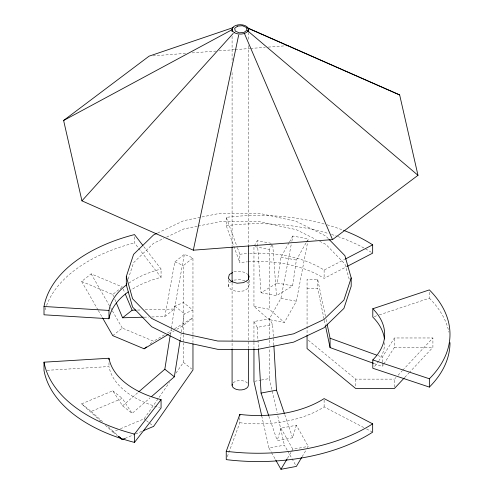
<?xml version="1.0" encoding="UTF-8"?>
<svg xmlns="http://www.w3.org/2000/svg" width="494" height="494" viewBox="0 0 494 494"><rect width="100%" height="100%" fill="white"/><g stroke="black" fill="none" stroke-linecap="round" stroke-linejoin="round"><path stroke-width="0.37" stroke-dasharray="2.47 1.85" d="M271.181 243.289L257.238 240.677L261.067 292.751L277.196 283L280.95 257.158L289.126 242.628M261.067 292.751L276.479 295.64L292.609 285.89L296.363 260.048L306.027 242.881M170.251 335.031L171.22 328.948M171.338 328.189L174.839 306.15L183.435 302.544L192.963 310.115L184.367 313.721L181.23 333.481M180.261 339.557L181.107 334.24M151.769 316.957L164.823 316.586L174.839 261.913L184.367 254.342L192.963 257.948L192.963 342.348M164.823 316.586L174.345 309.016L184.367 254.342M271.922 244.863L269.366 249.396L253.953 246.506L253.953 306.373L268.977 319.587L280.95 298.314L291.269 244.283M291.843 241.282L292.843 236.027L308.256 238.917L296.363 301.21L284.39 322.483L268.977 319.587M249.161 280.042L249.161 284.581L248.136 288.292L243.523 290.96L237.089 291.553L231.285 289.848L228.333 286.495L229.364 282.778L230.679 282.018M296.363 425.254L292.609 437.746L277.196 440.636L280.95 428.144L296.363 425.254L308.256 446.385L307.49 447.675M128.187 279.104L133.59 262.666L153.56 243.264L163.866 238.386M227.314 456.728L239.831 422.728L239.831 417.436M254.317 245.858L257.238 240.677M289.496 241.967L292.843 236.027M306.397 242.221L308.256 238.917M287.471 458.321L291.306 451.862M291.695 451.213L292.843 449.274L308.256 446.385M302.118 456.722L305.953 450.262M382.27 362.176L382.27 357.143L394.422 337.97L432.911 337.97L432.911 347.331L409.501 372.359M374.291 363.609L382.27 366.499L383.48 364.578M383.887 363.942L394.422 347.331L394.422 337.97M120.425 428.755L144.106 418.819L169.448 382.467M176.006 373.069L183.435 362.411L183.435 343.225M394.422 387.049L394.422 379.133L395.978 377.459M398.059 375.236L402.221 370.79M402.74 370.234L432.911 337.97M404.821 377.36L408.983 372.914M100.875 421.24L81.627 403.87L112.762 390.81L122.592 405.852L138.215 392.304M122.592 405.852L132.12 413.422L150.053 397.868M97.954 309.862L81.627 281.432L91.149 273.861L122.29 286.921M81.627 281.432L112.762 294.492L121.691 287.397M183.435 334.012L183.435 265.519L192.963 257.948M112.762 335.648L122.29 328.084L153.628 341.231L164.774 334.592M150.059 344.065L153.628 341.231M167.392 333.036L171.986 330.301M174.604 328.738L192.963 317.815L183.435 325.385L176.877 329.288M169.016 333.969L174.258 330.85M249.754 253.379A88.624 51.166 0 0 1 324.113 270.07L344.627 259.412M248.204 261.789A88.624 51.166 0 0 1 324.113 278.388L347.362 266.303M157.679 232.995L183.799 220.645L220.67 213.167L259.721 213.414L296.246 221.355L325.83 236.039L328.479 238.769M166.62 237.083L183.799 228.957L197.347 226.209M81.627 403.87L91.149 411.44L122.29 398.38L132.12 413.422M105.401 425.328L112.762 431.966L117.64 429.922M125.075 438.369L134.825 434.275M135.523 433.985L141.79 431.355M374.242 316.586L378.595 315.135M379.318 314.894L429.366 298.209L429.366 291.404M198.1 226.061L220.67 221.479L259.721 221.726L296.246 229.673L316.197 239.571M253.953 341.515L253.953 321.557L269.366 318.667L272.651 324.496L273.849 345.115M253.953 321.557L257.238 327.392L272.651 324.496M254.688 381.288L260.56 380.182M261.295 380.047L269.366 378.534L269.366 348.597M261.721 415.849L268.977 448.027L284.39 445.137L287.385 450.454M233.971 271.805L240.411 271.212L246.21 272.916L247.685 274.59M233.971 280.117L240.411 279.524L245.487 281.018M152.924 55.878L185.991 53.364M192.141 52.895L215.983 51.086M219.058 50.851L234.44 49.678M235.212 49.622L249.822 48.511M250.594 48.455L265.204 47.344M268.279 47.109L285.97 45.763M47.066 370.315L108.976 366.554A88.624 51.166 0 0 0 159.574 407.556M137.493 310.065L141.333 309.954M145.174 309.843L174.345 309.016M144.094 317.173L148.7 317.043M325.466 316.339L317.685 279.357L307.064 279.357L307.064 334.759M307.064 288.712L317.685 288.712L324.194 319.655M394.422 347.331L432.911 347.331M308.25 340.193L355.68 379.133L394.422 379.133M280.95 257.158L296.363 260.048M277.196 283L292.609 285.89M280.95 298.314L296.363 301.21M253.953 306.373L269.366 309.263L284.39 322.483M377.916 355.563L382.27 357.143M174.839 261.913L183.435 265.519M319.637 241.282L325.83 244.351L344.917 264L349.517 280.314M239.831 422.728A88.624 51.166 0 0 0 324.113 406.914L363.775 427.532M366.511 428.953L371.976 431.799M174.839 306.15L184.367 313.721M183.435 362.411L191.771 369.037M112.762 390.81L122.29 398.38M144.106 418.819L145.891 420.24M146.483 420.715L153.628 426.39M112.762 431.966L117.523 435.751M91.149 411.44L103.036 422.166M108.137 426.767L117.757 435.449M246.21 281.228L249.161 284.581M143.822 246.673L161.069 269.039L161.069 277.35A88.624 51.166 0 0 0 130.626 290.262M134.498 236.848L134.498 242.894L138.227 247.729M138.691 248.334L161.069 277.35M91.149 273.861L110.137 306.922M110.514 307.583L112.033 310.226M112.416 310.887L122.29 328.084M98.331 310.522L102.128 317.136M280.95 428.144L292.843 449.274M287.755 451.121L295.616 465.076M268.977 448.027L271.225 452.016M271.595 452.683L275.337 459.327M123.179 289.039L124.673 292.572M112.762 294.492L113.657 296.61M114.849 299.432L116.041 302.254M324.157 223.986A153.949 88.883 0 0 0 226.246 217.366L237.169 247.025M237.435 247.753L239.831 254.262L239.831 262.573A88.624 51.166 0 0 1 247.432 261.839M226.246 217.366L226.246 225.684L239.831 262.573M284.785 414.682L292.609 437.746M268.884 416.127L277.196 440.636M269.366 378.534L277.134 412.959M277.807 415.948L284.39 445.137M326.102 319.359L327.053 323.885M324.354 320.415L325.305 324.941M272.762 245.098L276.479 295.64M257.238 327.392L258.436 348.011M382.27 362.899L382.27 366.499M355.68 379.133L355.68 387.049M324.113 270.07L324.113 278.388M324.113 400.109L324.113 406.914M317.685 279.357L317.685 288.712M269.366 249.396L269.366 309.263M269.366 318.667L269.366 345.528M253.953 342.28L253.953 349.19M248.383 32.487L248.383 40.187M248.383 45.578L248.383 245.08M248.383 281.284L248.383 349.067M232.087 36.334L232.087 62.528M232.087 72.538L232.087 246.623M232.087 282.827L232.087 348.301M228.333 279.69L228.333 286.495M183.435 334.784L183.435 342.459M108.976 362.775L108.976 366.554M128.811 283.173A88.624 51.166 0 0 1 161.069 269.039M45.17 309.781A153.949 88.883 0 0 1 46.319 306.2M46.578 305.483A153.949 88.883 0 0 1 134.498 242.894M239.831 254.262A88.624 51.166 0 0 1 248.976 253.422M327.133 224.819A153.949 88.883 0 0 1 343.583 230.328M226.246 225.684A153.949 88.883 0 0 1 328.609 233.563M331.53 234.452A153.949 88.883 0 0 1 337.248 236.336M337.952 236.577A153.949 88.883 0 0 1 371.469 252.391M233.18 382.918A8.145 4.705 0 0 1 241.3 380.608A8.145 4.705 0 0 1 248.105 384.054M384.665 342.651A88.624 51.166 0 0 1 379.194 360.348M378.781 360.978A88.624 51.166 0 0 1 373.359 367.66M429.366 298.209A153.949 88.883 0 0 1 448.916 332.172"/><path stroke-width="0.74" d="M138.789 391.804L164.823 369.228L170.134 335.79M151.788 396.361L174.345 376.799L180.143 340.317M233.261 27.565L149.077 56.168L63.609 120.474L81.936 200.842L193.321 250.186L238.67 35.08M329.01 239.312L344.917 255.688L351.191 277.937L351.191 286.248L343.91 308.41L323.941 327.812L293.702 342.114L256.831 349.598L217.78 349.344L181.255 341.403L151.67 326.719L132.583 307.07L126.31 284.828L126.31 276.51L133.59 254.348L153.56 234.946L156.993 233.322M126.31 284.828L126.779 283.395M351.191 277.937L343.91 300.093L323.941 319.495L293.702 333.802L256.831 341.28L217.78 341.033L181.255 333.092L151.67 318.408L132.583 298.759L126.31 276.51M226.246 451.306L239.831 414.41A88.624 51.166 0 0 0 324.113 398.602L372.661 423.84L372.661 432.151A153.949 88.883 0 0 1 226.246 459.618L226.246 451.306A153.949 88.883 0 0 0 372.661 423.84M275.714 459.994L280.95 469.3L287.088 458.963M301.735 457.364L296.363 466.41L280.95 469.3M134.498 442.408L134.498 434.09L161.069 399.634A88.624 51.166 0 0 1 108.976 358.243L44.009 362.182L44.009 370.5A153.949 88.883 0 0 0 134.498 442.408L161.069 407.951L161.069 399.634M81.936 200.842L233.224 33.388M404.302 377.916L394.422 388.488L355.68 388.488L307.064 348.579L307.064 335.383M116.337 302.964L122.592 317.784L132.12 310.213L135.961 310.108M102.511 317.796L112.762 335.648L144.106 348.795L146.483 346.905M193.321 250.186L332.518 239.609L417.986 175.302L399.658 94.934L248.087 28.164M144.106 348.795L168.355 334.358M232.655 272.565L229.364 274.466L228.333 278.184L231.285 281.531L237.089 283.235L243.523 282.642L248.136 279.981L249.161 276.263L248.179 275.146M231.34 281.636L232.655 280.876M63.609 120.474L232.612 29.412M345.312 259.054L372.661 244.833L372.661 253.15L347.362 266.303M118.122 436.227L122.29 439.536L125.075 438.369M143.18 430.774L153.628 426.39L192.963 369.981L192.963 343.886M372.791 308.756L429.366 289.898A153.949 88.883 0 0 1 429.366 378.774L429.366 387.092L372.791 368.234L372.791 359.916A88.624 51.166 0 0 0 372.791 308.756L372.791 317.068A88.624 51.166 0 0 1 384.431 338.946M258.486 348.77L261.067 393.063L276.479 390.174L284.297 413.237M286.736 45.707L288.274 45.59M122.592 317.784L143.322 317.197M128.224 291.905A88.624 51.166 0 0 0 108.976 318.747L44.009 314.802L44.009 306.49L108.976 310.43A88.624 51.166 0 0 1 126.513 284.853M372.791 359.916L429.366 378.774M327.213 324.644L330.072 338.229L376.465 355.038M325.466 325.694L330.072 347.585L373.569 363.343M247.012 27.738L399.658 94.934M164.823 369.228L174.345 376.799M247.531 30.714L417.986 175.302M118.887 436.474L122.29 439.536M142.89 245.462L134.498 234.582A153.949 88.883 0 0 0 44.009 306.49M244.586 33.864L332.518 239.609M125.266 293.979L132.12 310.213M261.067 393.063L268.643 415.411M261.721 415.849L253.953 381.424L253.953 349.19M273.898 345.88L276.479 390.174M330.072 338.229L330.072 347.585M248.383 29.405L248.383 31.715M248.383 245.851L248.383 279.746M248.383 349.838L248.383 385.271A8.145 4.705 0 0 1 239.176 389.933A8.145 4.705 0 0 1 232.365 384.054M239.831 414.41L239.831 415.923M232.087 29.405L232.087 31.715M232.087 247.389L232.087 282.055M232.087 349.067L232.087 385.271M108.976 310.43L108.976 318.747M108.976 358.243L108.976 359.756M134.498 434.09A153.949 88.883 0 0 1 44.009 362.182M343.583 230.328A153.949 88.883 0 0 1 372.661 244.833M449.991 342.651A153.949 88.883 0 0 1 429.366 387.092M237.614 26.083L234.65 28.312L235.286 31.103L239.152 32.814L243.98 32.45L246.944 30.214L246.308 27.429L242.443 25.719L237.614 26.083M234.477 32.727A8.145 4.705 0 0 0 248.105 30.622A8.145 4.705 0 0 0 238.127 24.861A8.145 4.705 0 0 0 234.477 32.727"/></g></svg>
